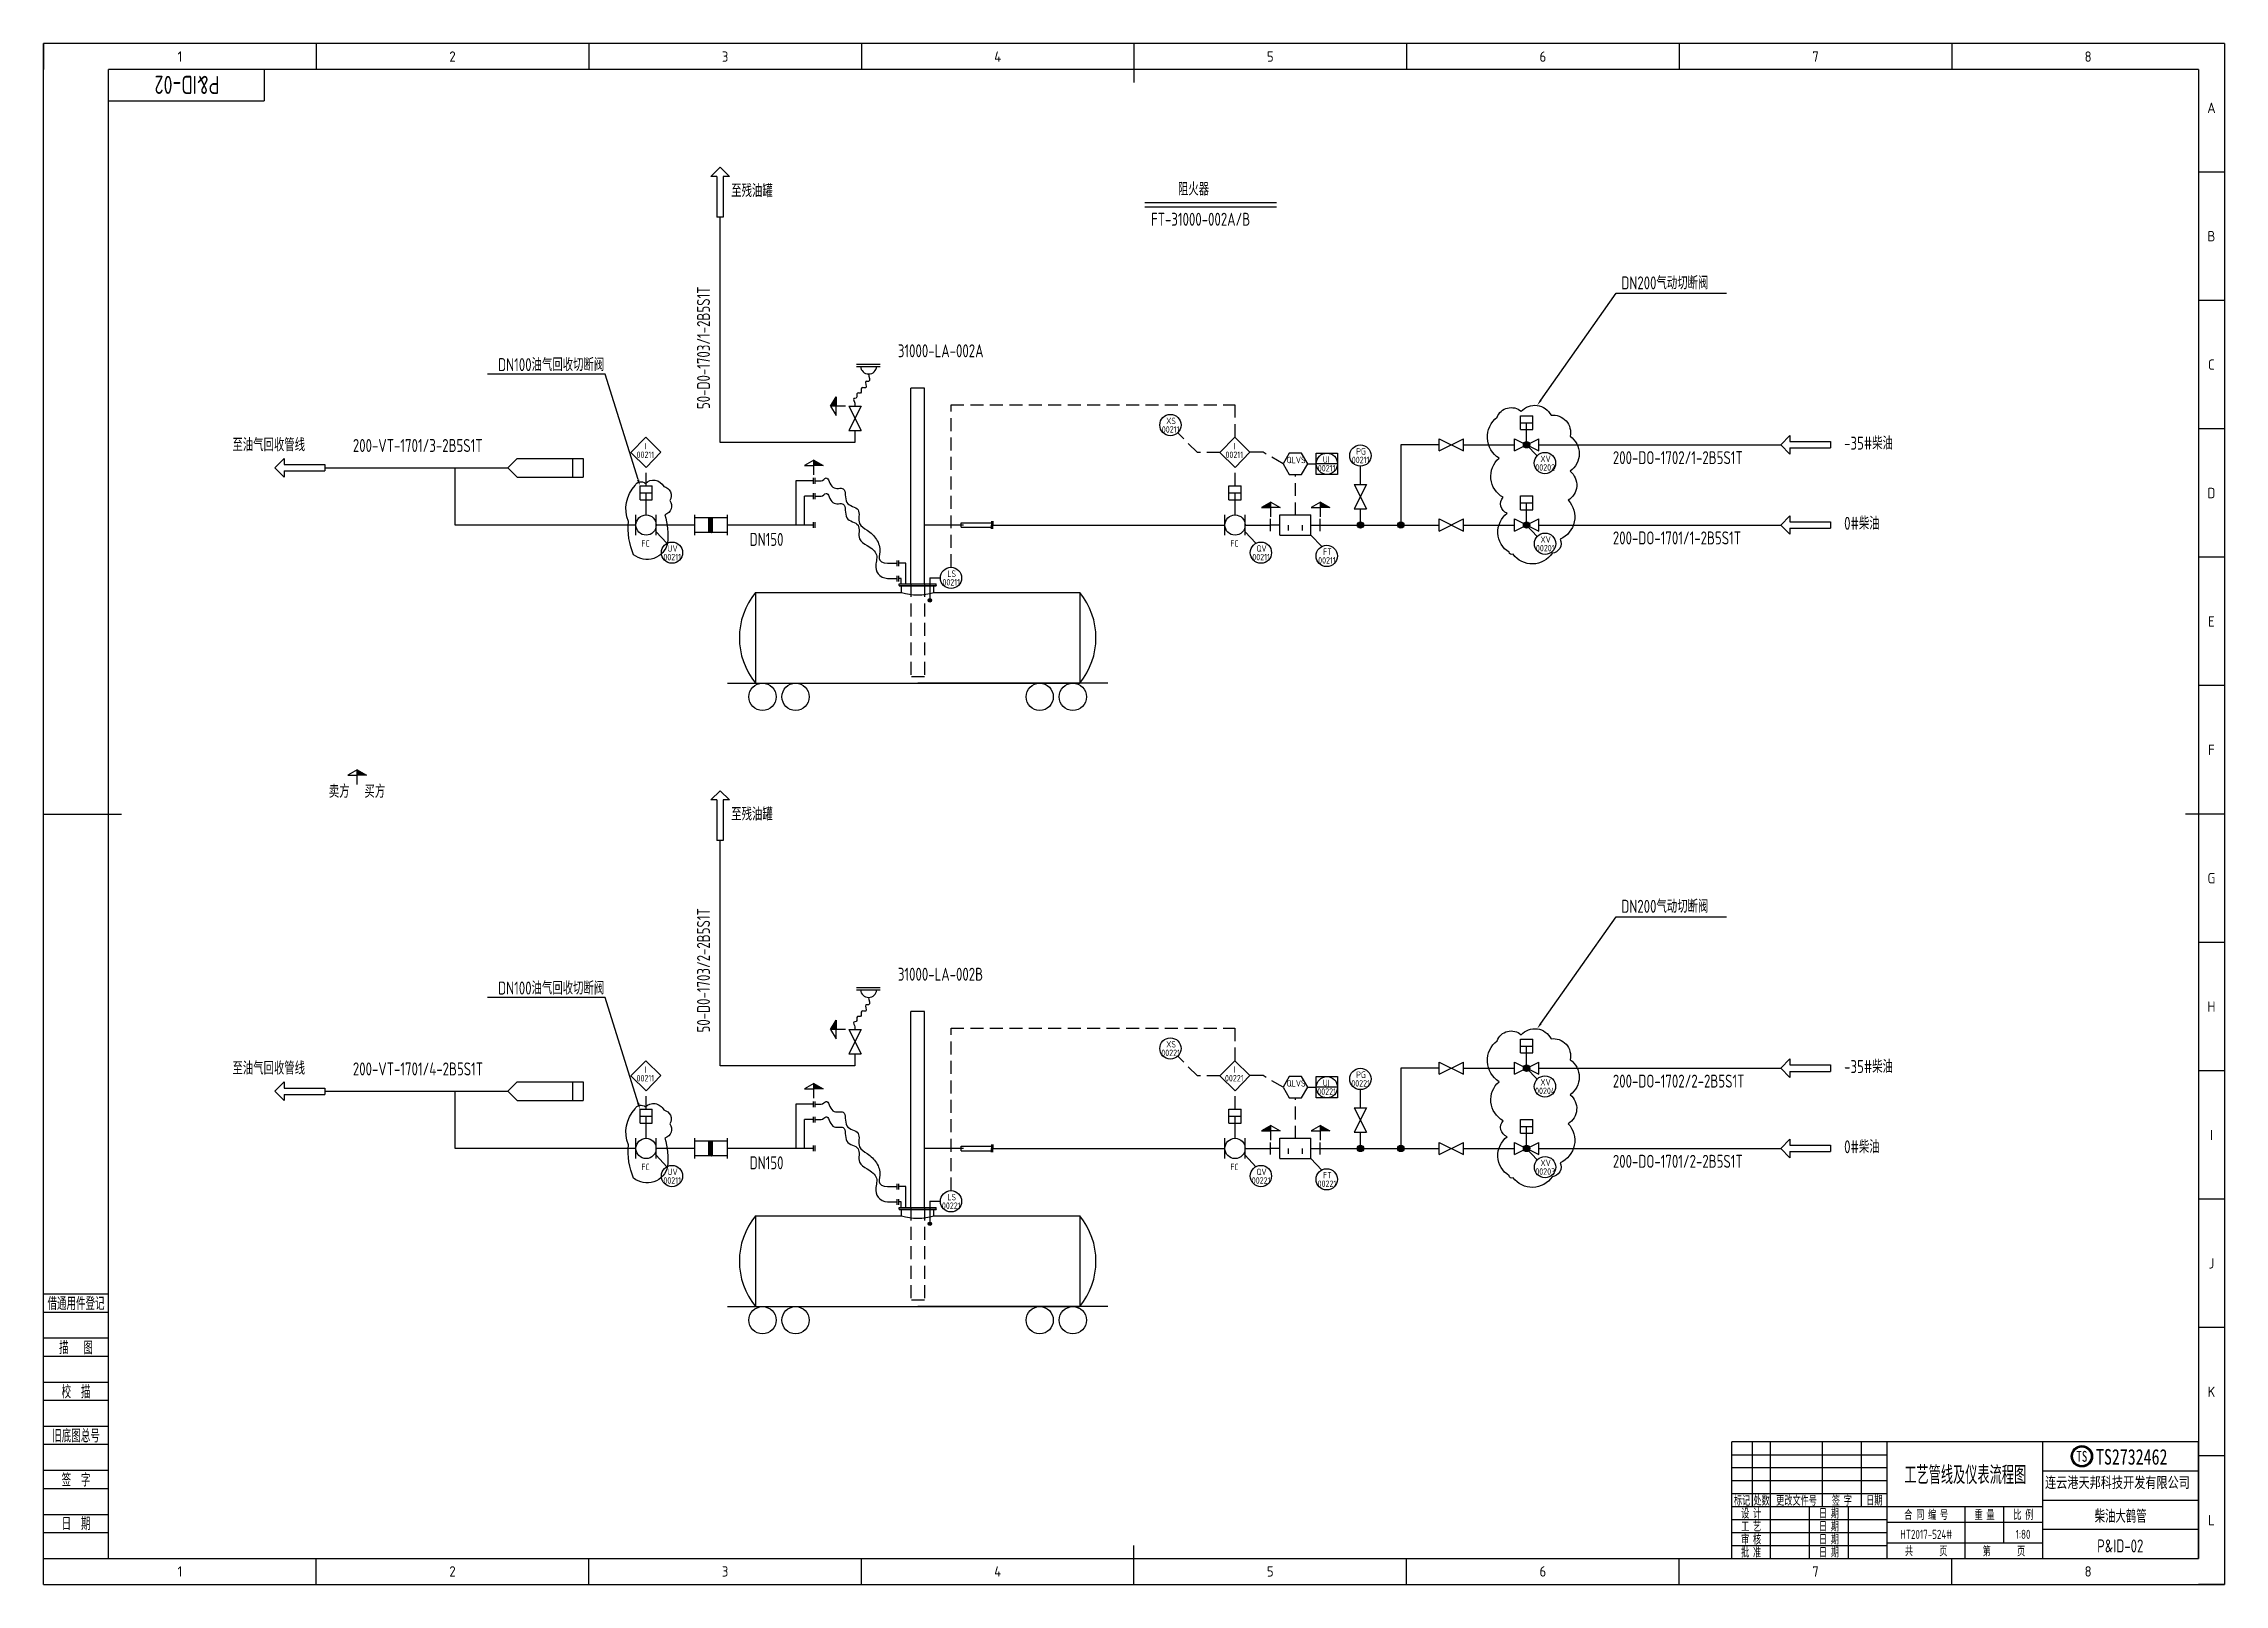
# Model space of a CAD drawing. Header units: millimetres. Extents: x -2000 to 65280, y -800 to 46720.
import ezdxf
from ezdxf.enums import TextEntityAlignment as Align

# ---------------------------------------------------------------- set-up
doc = ezdxf.new("R2010")
doc.units = ezdxf.units.MM
doc.header["$LTSCALE"] = 800
doc.linetypes.add('DASHED', pattern=[0.75, 0.5, -0.25])
for name, color, linetype in [('1轮廓实线层', 7, 'Continuous'), ('2细线层', 4, 'Continuous'), ('4虚线层', 6, 'DASHED'), ('5剖面线层', 2, 'Continuous'), ('6文字层', 3, 'Continuous'), ('7标注层', 4, 'Continuous'), ('8符号标注层', 31, 'Continuous'), ('图框层', 7, 'Continuous')]:
    doc.layers.add(name, color=color, linetype=linetype)
doc.styles.add('PC_TEXTSTYLE', font='isocp.shx', dxfattribs={"width": 0.8, "bigfont": 'hzfs.shx'})

# ---------------------------------------------------------------- blocks, each defined once
blk = doc.blocks.new('PC_TITLE_BLOCK')
at = {"layer": '5剖面线层'}
h = blk.add_hatch(color=256, dxfattribs=at)
h.paths.add_polyline_path([(-49.09, 39.38, 1), (-40.84, 39.38, 1)])
h.paths.add_polyline_path([(-41.34, 39.38, -1), (-48.59, 39.38, -1)], flags=16)
blk.add_line((-120, 20), (-90, 20))
for radius in [4.12, 3.62]:
    blk.add_circle((-44.96, 39.38), radius)
at = {"layer": '1轮廓实线层'}
for p, q in [((-180, 0), (-180, 45)), ((0, 45), (-180, 45)), ((-172, 20), (-172, 45)), ((-165, 20), (-165, 45)), ((-145, 20), (-145, 45)), ((-130, 20), (-130, 45)), ((-120, 0), (-120, 45)), ((-60, 33.75), (0, 33.75)), ((-180, 20), (-60, 20)), ((-165, 0), (-165, 20)), ((-150, 0), (-150, 20)), ((-135, 0), (-135, 20)), ((-60, 22.5), (0, 22.5)), ((-60, 11.25), (0, 11.25)), ((-180, 0), (0, 0))]:
    blk.add_line(p, q, dxfattribs=at)
at = {"layer": '1轮廓实线层', "color": 7}
for p, q in [((-60, 0), (-60, 45)), ((-180, 25), (-120, 25))]:
    blk.add_line(p, q, dxfattribs=at)
at = {"layer": '2细线层'}
for p, q in [((-180, 40), (-120, 40)), ((-180, 35), (-120, 35)), ((-180, 30), (-120, 30)), ((-90, 0), (-90, 20)), ((-75, 6), (-75, 20)), ((-180, 15), (-120, 15)), ((-180, 10), (-120, 10)), ((-120, 14), (-60, 14)), ((-180, 5), (-120, 5)), ((-120, 6), (-60, 6))]:
    blk.add_line(p, q, dxfattribs=at)
at = {"layer": '图框层'}
blk.add_line((0, 0), (0, 45), dxfattribs=at)
at = {"attachment_point": 1, "style": 'PC_TEXTSTYLE'}
for s, width, height, insert, char_height in [('\\pi16.115;{\\fSimHei|b0|i0|c134|p49;\\W0.75;TS2732462}', 44.5816, 7.5, (-55.62, 42.17), 6), ('\\pi0.038343;{\\fSimHei|b0|i0|c134|p49;\\W0.75;TS}', 4.2, 4.2, (-47.17, 41.46), 4.2), ('\\pi0.84025;{\\fSimHei|b0|i0|c134|p49;\\W0.75;连云港天邦科技开发有限公司}', 60, 7.5, (-60, 31.4), 4.2)]:
    blk.add_mtext_dynamic_auto_height_columns(s, width=width, gutter_width=17.5, height=height, count=1, dxfattribs=dict(at, insert=insert, char_height=char_height))
at = {"layer": '6文字层', "style": 'PC_TEXTSTYLE', "width": 0.667}
for s, p in [('标记', (-176, 22.5)), (' 设 计 ', (-172.5, 17.51)), ('处数', (-168.5, 22.5)), (' 更改文件号 ', (-155, 22.5)), (' 日 期 ', (-142.5, 17.5)), (' 签 字 ', (-137.5, 22.5)), (' 日期 ', (-125, 22.5)), (' 合 同 编 号 ', (-105, 17)), (' 重 量 ', (-82.5, 17)), (' 比 例 ', (-67.5, 17)), (' 工 艺 ', (-172.5, 12.5)), (' 审 核 ', (-172.5, 7.5)), (' 日 期 ', (-142.5, 12.5)), (' 日 期 ', (-142.5, 7.5)), (' 批 准 ', (-172.5, 2.51)), (' 日 期 ', (-142.5, 2.5)), ('共       页', (-105, 3)), ('第       页', (-75, 3))]:
    blk.add_text(s, height=3.5, dxfattribs=at).set_placement(p, align=Align.MIDDLE)
at = {"layer": '6文字层', "style": 'PC_TEXTSTYLE', "flags": 8}
for tag, height, width, p, p2 in [('产品名称或材料标记', 7, 0.675771, (-113.46, 28.64), (-66.42, 28.64)), ('设计', 3.5, 9.901488, (-164.23, 15.37), (-150.37, 15.37)), ('日期', 3.5, 1.717904, (-133.83, 15.37), (-120.75, 15.37)), ('图样名称', 5, 2.237588, (-54.79, 13.74), (-5.27, 13.74)), ('工艺', 3.5, 1.786989, (-164.21, 10.37), (-150.89, 10.37)), ('审核', 3.5, 1.738738, (-163.99, 5.37), (-150.63, 5.37)), ('日期', 3.5, 1.717904, (-133.83, 10.37), (-120.75, 10.37)), ('日期', 3.5, 1.717904, (-133.83, 5.37), (-120.75, 5.37)), ('合同编号', 3.5, 1.753985, (-118.5, 7.54), (-91.5, 7.54)), ('重量', 3.5, 1.550325, (-88.46, 7.54), (-76.55, 7.54)), ('比例', 3.5, 1.526185, (-73.35, 7.54), (-61.93, 7.54)), ('批准', 3.5, 1.710625, (-163.83, 0.37), (-150.75, 0.37)), ('日期', 3.5, 1.717904, (-133.83, 0.37), (-120.75, 0.37)), ('共几页', 3.5, 0.619588, (-108.07, 0.63), (-101.05, 0.63)), ('图样代号', 5, 2.240461, (-54.79, 2.33), (-5.52, 2.33))]:
    blk.add_attdef(tag, text='', height=height, dxfattribs=dict(at, width=width)).set_placement(p, p2, align=Align.FIT)
at = {"layer": '6文字层', "color": 3, "style": 'PC_TEXTSTYLE', "width": 0.628057, "flags": 8}
blk.add_attdef('第几页', text='', height=3.5, dxfattribs=at).set_placement((-78.29, 0.75), (-71.16, 0.75), align=Align.FIT)
at = {"layer": '6文字层', "ltscale": 10, "style": 'PC_TEXTSTYLE', "flags": 1}
blk.add_attdef('图纸张数', (-60, 0), '', height=2.5, dxfattribs=at)
blk = doc.blocks.new('PC_FJL_BLOCK')
at = {"layer": '2细线层'}
for p, q in [((-25, 102), (0, 102)), ((-25, 95), (0, 95)), ((-25, 85), (0, 85)), ((-25, 78), (0, 78)), ((-25, 68), (0, 68)), ((-25, 61), (0, 61)), ((-25, 51), (0, 51)), ((-25, 44), (0, 44)), ((-25, 34), (0, 34)), ((-25, 27), (0, 27)), ((-25, 17), (0, 17)), ((-25, 10), (0, 10)), ((-25, 0), (0, 0))]:
    blk.add_line(p, q, dxfattribs=at)
at = {"layer": '6文字层', "color": 3, "style": 'PC_TEXTSTYLE'}
for s, width, p in [('借通用件登记', 0.667, (-12.5, 98.5)), ('描   图', 0.6667, (-12.5, 81.5)), ('校  描', 0.667, (-12.5, 64.5)), ('旧底图总号', 0.667, (-12.5, 47.5)), ('签  字', 0.667, (-12.5, 30.5)), ('日  期', 0.667, (-12.49, 13.6))]:
    blk.add_text(s, height=5, dxfattribs=dict(at, width=width)).set_placement(p, align=Align.MIDDLE)
at = {"layer": '6文字层', "style": 'PC_TEXTSTYLE'}
for tag, width, p, p2 in [('借通用件登记', 0.671328, (-23.44, 86.36), (-1.25, 86.36)), ('描图', 2.120922, (-23.44, 69.36), (-1.25, 69.36)), ('校图', 2.149976, (-23.75, 52.06), (-1.25, 52.06)), ('旧底图总号', 0.761452, (-22.84, 35.67), (-1.86, 35.67)), ('签字', 2.026939, (-23.14, 18.37), (-1.56, 18.37)), ('日期', 1.89999, (-22.84, 1.37), (-2.17, 1.37))]:
    blk.add_attdef(tag, text='', height=5, dxfattribs=dict(at, width=width)).set_placement(p, p2, align=Align.FIT)
blk = doc.blocks.new('PC_TYDH_BLOCK')
at = {"layer": '2细线层', "linetype": 'Continuous'}
for p in [(60, 0), (0, -12)]:
    blk.add_line(p, (60, -12), dxfattribs=at)
at = {"layer": '6文字层', "style": 'PC_TEXTSTYLE', "width": 1.815486}
blk.add_attdef('图样代号', text='', height=7, rotation=180, dxfattribs=at).set_placement((58.24, -2.4), (2.35, -2.4), align=Align.FIT)

msp = doc.modelspace()

# ---------------------------------------------------------------- hatches: boundary and pattern name
at = {"layer": '1轮廓实线层'}
h = msp.add_hatch(color=256, dxfattribs=at)
edge = h.paths.add_edge_path()
edge.add_arc((38625, 31873), 99.5, 0, 360)
h = msp.add_hatch(color=256, dxfattribs=at)
edge = h.paths.add_edge_path()
edge.add_arc((39871, 31873), 99.5, 0, 360)
h = msp.add_hatch(color=256, dxfattribs=at)
edge = h.paths.add_edge_path()
edge.add_arc((38625, 12646), 99.5, 0, 360)
h = msp.add_hatch(color=256, dxfattribs=at)
edge = h.paths.add_edge_path()
edge.add_arc((39871, 12646), 99.5, 0, 360)
at = {"layer": '5剖面线层'}
for color, points in [(256, [(22280, 35539), (22447, 35539), (22447, 35828)]), (256, [(21766, 33875), (21766, 33709), (22055, 33709)]), (256, [(35575, 32414), (35863, 32414), (35863, 32581)]), (256, [(37398, 32581), (37398, 32414), (37686, 32414)]), (2, [(25395, 29550, 1), (25288, 29550, 1)]), (256, [(7675, 24321), (7675, 24154), (7963, 24154)]), (256, [(22280, 16312), (22447, 16312), (22447, 16600)]), (256, [(21766, 14648), (21766, 14481), (22055, 14481)]), (256, [(35575, 13187), (35863, 13187), (35863, 13354)]), (256, [(37398, 13354), (37398, 13187), (37686, 13187)]), (2, [(25395, 10322, 1), (25288, 10322, 1)])]:
    msp.add_hatch(color=color, dxfattribs=at).paths.add_polyline_path(points)
h = msp.add_hatch(color=256, dxfattribs=at)
edge = h.paths.add_edge_path()
edge.add_arc((43752, 34348), 99.5, 0, 360)
h = msp.add_hatch(dxfattribs=at)
h.set_pattern_fill('NET3', color=256, scale=16.666667, angle=90, style=0)
h.set_pattern_definition([(90, (53364.16, 12428.51), (-52.91667, 3e-15), []), (150, (53364.16, 12428.51), (-26.45833, -45.82718), []), (210, (53364.16, 12428.51), (26.45833, -45.82718), [])])
h.paths.add_polyline_path([(18527, 31647), (18631, 31647), (18631, 32098), (18527, 32098)])
h = msp.add_hatch(color=256, dxfattribs=at)
edge = h.paths.add_edge_path()
edge.add_arc((43752, 31873), 99.5, 0, 360)
h = msp.add_hatch(color=256, dxfattribs=at)
edge = h.paths.add_edge_path()
edge.add_arc((43752, 15121), 99.5, 0, 360)
h = msp.add_hatch(dxfattribs=at)
h.set_pattern_fill('NET3', color=256, scale=16.666667, angle=90, style=0)
h.set_pattern_definition([(90, (53364.16, -6798.844), (-52.91667, 3e-15), []), (150, (53364.16, -6798.844), (-26.45833, -45.82718), []), (210, (53364.16, -6798.844), (26.45833, -45.82718), [])])
h.paths.add_polyline_path([(18527, 12420), (18631, 12420), (18631, 12871), (18527, 12871)])
h = msp.add_hatch(color=256, dxfattribs=at)
edge = h.paths.add_edge_path()
edge.add_arc((43752, 12646), 99.5, 0, 360)

# ---------------------------------------------------------------- linework, layer by layer
for p, q in [((10700, 31873), (10700, 33638)), ((21740, 33235), (21212, 33235)), ((21212, 33235), (21212, 31873)), ((21740, 33324), (21740, 33146)), ((21790, 33324), (21790, 33146)), ((21472, 31873), (21472, 32762)), ((21740, 32762), (21476, 32762)), ((21740, 32851), (21740, 32672)), ((21790, 32851), (21790, 32672)), ((16275, 31873), (10700, 31873)), ((18091, 31873), (16900, 31873)), ((21740, 31873), (19094, 31873)), ((21740, 31962), (21740, 31784)), ((21790, 31962), (21790, 31784)), ((26376, 31873), (25176, 31873)), ((27239, 31993), (27239, 31873)), ((27239, 31753), (27239, 31873)), ((27289, 31993), (27289, 31873)), ((27289, 31753), (27289, 31873)), ((24323, 30783), (24323, 30605)), ((24323, 30310), (24323, 30132)), ((24373, 30783), (24373, 30605)), ((24605, 30694), (24373, 30694)), ((24373, 30310), (24373, 30132)), ((24605, 30054), (24605, 30694)), ((24460, 30221), (24373, 30221)), ((24460, 30054), (24460, 30221)), ((10700, 12645), (10700, 14411)), ((21740, 14007), (21212, 14007)), ((21212, 14007), (21212, 12645)), ((21472, 12645), (21472, 13534)), ((21740, 13534), (21476, 13534)), ((21740, 14097), (21740, 13918)), ((21740, 13623), (21740, 13445)), ((21790, 14097), (21790, 13918)), ((21790, 13623), (21790, 13445)), ((16275, 12645), (10700, 12645)), ((18091, 12645), (16900, 12645)), ((21740, 12645), (19094, 12645)), ((21740, 12735), (21740, 12556)), ((21790, 12735), (21790, 12556)), ((26376, 12645), (25176, 12645)), ((27239, 12765), (27239, 12645)), ((27239, 12526), (27239, 12645)), ((27289, 12765), (27289, 12645)), ((27289, 12526), (27289, 12645)), ((24323, 11556), (24323, 11378)), ((24373, 11556), (24373, 11378)), ((24605, 11467), (24373, 11467)), ((24605, 10826), (24605, 11467)), ((24323, 11083), (24323, 10904)), ((24373, 11083), (24373, 10904)), ((24460, 10994), (24373, 10994)), ((24460, 10826), (24460, 10994))]:
    msp.add_line(p, q)
at = {"layer": '1轮廓实线层'}
for p, q in [((31640, 46720), (31640, 45520)), ((18871, 34418), (18871, 41369)), ((23031, 34418), (18871, 34418)), ((23031, 34789), (23031, 34418)), ((41058, 34348), (39871, 34348)), ((39871, 34348), (39871, 31873)), ((41808, 34348), (43377, 34348)), ((44127, 34348), (51593, 34348)), ((38625, 33121), (38625, 33688)), ((6672, 33638), (12320, 33638)), ((38625, 31873), (38625, 32371)), ((27289, 31873), (34444, 31873)), ((35069, 31873), (35856, 31873)), ((37387, 31873), (41058, 31873)), ((41808, 31873), (43377, 31873)), ((44127, 31873), (51593, 31873)), ((-2000, 22960), (400, 22960)), ((65280, 22960), (64080, 22960)), ((18871, 15191), (18871, 22141)), ((23031, 15562), (23031, 15191)), ((23031, 15191), (18871, 15191)), ((41058, 15120), (39871, 15120)), ((39871, 15120), (39871, 12645)), ((41808, 15120), (43377, 15120)), ((44127, 15120), (51593, 15120)), ((6672, 14411), (12320, 14411)), ((38625, 13894), (38625, 14460)), ((38625, 12645), (38625, 13144)), ((27289, 12645), (34444, 12645)), ((35069, 12645), (35856, 12645)), ((37387, 12645), (41058, 12645)), ((41808, 12645), (43377, 12645)), ((44127, 12645), (51593, 12645)), ((31640, -800), (31640, 400))]:
    msp.add_line(p, q, dxfattribs=at)
for points in [[(42842, 35196, -0.520567), (43582, 35381, -0.520567), (44508, 35258, -0.520567), (45095, 34610, -0.520567), (45095, 33531, -0.520567), (45033, 32636, -0.520567), (44786, 31433, -0.520567), (44786, 31433, -0.520567), (44539, 31001, -0.520567), (43335, 30971, -0.520567), (43335, 30971, -0.520567), (43212, 31032, -0.520567), (43150, 32235, -0.520567), (43150, 32235, -0.520567), (43027, 32729, -0.520567), (42903, 33932, -0.520567), (42903, 33932, -0.520567)], [(16041, 31982, -0.29466), (16250, 33094, -0.520567), (16560, 33154, -0.520567), (17131, 33059, -0.520567), (17322, 32630, -0.520567), (17167, 32190, -0.087082), (17248, 31318, -0.562845), (16203, 30958, -0.127976)], [(42842, 15969, -0.520567), (43582, 16154, -0.520567), (44508, 16030, -0.520567), (45095, 15383, -0.520567), (45095, 14303, -0.520567), (45033, 13409, -0.520567), (44786, 12206, -0.520567), (44786, 12206, -0.520567), (44539, 11774, -0.520567), (43335, 11743, -0.520567), (43335, 11743, -0.520567), (43212, 11805, -0.520567), (43150, 13008, -0.520567), (43150, 13008, -0.520567), (43027, 13501, -0.520567), (42903, 14704, -0.520567), (42903, 14704, -0.520567)], [(16041, 12754, -0.29466), (16250, 13867, -0.520567), (16560, 13927, -0.520567), (17131, 13831, -0.520567), (17322, 13403, -0.520567), (17167, 12963, -0.087082), (17248, 12091, -0.562845), (16203, 11730, -0.127976)]]:
    msp.add_lwpolyline(points, format="xyb", close=True, dxfattribs=at)
for centre in [(38625, 31873), (39871, 31873), (38625, 12646), (39871, 12646)]:
    msp.add_circle(centre, 99.5, dxfattribs=at)
at = {"layer": '2细线层'}
for p, q in [((-2000, -800), (-2000, 46720)), ((65280, 46720), (-2000, 46720)), ((-2000, 46720), (-2000, 45920)), ((6410, 46720), (6410, 45920)), ((14820, 46720), (14820, 45920)), ((23230, 46720), (23230, 45920)), ((31640, 46720), (31640, 45920)), ((40050, 46720), (40050, 45920)), ((48460, 46720), (48460, 45920)), ((56870, 46720), (56870, 45920)), ((65280, 46720), (65280, -800)), ((18871, 42906), (18585, 42620)), ((18772, 42620), (18585, 42620)), ((18772, 42620), (18772, 41369)), ((18871, 42906), (19156, 42620)), ((19156, 42620), (18969, 42620)), ((18969, 42620), (18969, 41369)), ((65280, 42760), (64480, 42760)), ((18969, 41369), (18772, 41369)), ((31975, 41688), (36037, 41688)), ((65280, 38800), (64480, 38800)), ((23079, 36834), (23811, 36834)), ((23079, 36766), (23811, 36766)), ((22280, 35539), (22447, 35828)), ((22447, 35828), (22447, 35539)), ((25176, 36094), (24756, 36094)), ((24756, 30054), (24756, 36094)), ((25176, 30054), (25176, 36094)), ((22735, 35539), (22280, 35539)), ((22280, 35539), (22447, 35251)), ((22447, 35251), (22447, 35539)), ((22844, 35539), (23219, 34789)), ((23219, 35539), (22844, 34789)), ((22844, 35539), (23219, 35539)), ((23031, 35626), (23031, 35539)), ((43565, 35243), (43940, 35243)), ((43565, 34816), (43565, 35243)), ((43565, 35026), (43940, 35026)), ((43752, 34348), (43752, 35026)), ((43940, 34816), (43940, 35243)), ((22844, 34789), (23219, 34789)), ((41058, 34160), (41808, 34535)), ((41058, 34535), (41808, 34160)), ((41058, 34160), (41058, 34535)), ((41808, 34160), (41808, 34535)), ((43377, 34160), (44127, 34535)), ((43377, 34535), (44127, 34160)), ((43377, 34160), (43377, 34535)), ((43565, 34816), (43940, 34816)), ((44127, 34160), (44127, 34535)), ((51593, 34348), (51878, 34633)), ((51593, 34348), (51878, 34062)), ((51878, 34633), (51878, 34446)), ((51878, 34446), (53130, 34446)), ((53130, 34446), (53130, 34249)), ((65280, 34840), (64480, 34840)), ((5135, 33638), (5421, 33924)), ((5421, 33924), (5421, 33736)), ((5421, 33736), (6672, 33736)), ((6672, 33736), (6672, 33540)), ((12320, 33638), (12606, 33924)), ((12606, 33924), (14648, 33924)), ((14313, 33924), (14313, 33353)), ((14648, 33924), (14648, 33353)), ((21766, 33875), (21478, 33709)), ((21478, 33709), (21766, 33709)), ((21766, 33420), (21766, 33875)), ((21766, 33875), (22055, 33709)), ((22055, 33709), (21766, 33709)), ((51878, 34249), (51878, 34062)), ((51878, 34249), (53130, 34249)), ((5135, 33638), (5421, 33353)), ((5421, 33540), (5421, 33353)), ((5421, 33540), (6672, 33540)), ((12320, 33638), (12606, 33353)), ((12606, 33353), (14648, 33353)), ((16400, 33081), (16775, 33081)), ((16400, 32654), (16400, 33081)), ((16775, 32654), (16775, 33081)), ((21790, 33235), (21988, 33235)), ((34569, 33081), (34944, 33081)), ((34569, 32654), (34569, 33081)), ((34944, 32654), (34944, 33081)), ((38437, 33121), (38812, 32371)), ((38812, 33121), (38437, 32371)), ((38437, 33121), (38812, 33121)), ((16400, 32864), (16775, 32864)), ((16400, 32654), (16775, 32654)), ((16587, 32185), (16587, 32864)), ((21790, 32762), (21988, 32762)), ((34569, 32864), (34944, 32864)), ((34569, 32654), (34944, 32654)), ((34757, 32185), (34757, 32864)), ((35863, 32581), (35575, 32414)), ((35575, 32414), (35863, 32414)), ((35863, 32126), (35863, 32581)), ((35863, 32581), (36151, 32414)), ((36151, 32414), (35863, 32414)), ((37398, 32581), (37109, 32414)), ((37109, 32414), (37398, 32414)), ((37398, 32126), (37398, 32581)), ((37398, 32581), (37686, 32414)), ((37686, 32414), (37398, 32414)), ((38437, 32371), (38812, 32371)), ((43565, 32769), (43940, 32769)), ((43565, 32342), (43565, 32769)), ((43565, 32552), (43940, 32552)), ((43565, 32342), (43940, 32342)), ((43752, 31873), (43752, 32552)), ((43940, 32342), (43940, 32769)), ((16275, 31560), (16275, 32185)), ((16900, 31560), (16900, 32185)), ((18091, 31560), (18091, 32185)), ((19094, 32098), (18091, 32098)), ((19094, 31647), (18091, 31647)), ((18527, 31647), (18527, 32098)), ((18631, 31644), (18631, 32095)), ((19094, 31560), (19094, 32185)), ((26304, 31802), (26304, 31944)), ((26304, 31944), (27239, 31944)), ((26304, 31802), (27239, 31802)), ((34444, 31560), (34444, 32185)), ((35069, 31560), (35069, 32185)), ((35856, 31685), (35856, 32060)), ((36144, 31873), (35856, 31873)), ((36144, 31560), (36144, 32185)), ((36144, 32185), (37100, 32185)), ((36406, 31707), (36406, 31873)), ((36837, 31707), (36837, 31873)), ((37100, 31560), (37100, 32185)), ((37100, 31873), (37387, 31873)), ((37387, 31685), (37387, 32060)), ((41058, 31685), (41808, 32060)), ((41058, 32060), (41808, 31685)), ((41058, 31685), (41058, 32060)), ((41808, 31685), (41808, 32060)), ((43377, 31685), (44127, 32060)), ((43377, 32060), (44127, 31685)), ((43377, 31685), (43377, 32060)), ((44127, 31685), (44127, 32060)), ((51593, 31873), (51878, 32158)), ((51593, 31873), (51878, 31587)), ((51878, 32158), (51878, 31971)), ((51878, 31971), (53130, 31971)), ((51878, 31775), (51878, 31587)), ((51878, 31775), (53130, 31775)), ((53130, 31971), (53130, 31775)), ((36144, 31560), (37100, 31560)), ((24125, 30694), (24323, 30694)), ((65280, 30880), (64480, 30880)), ((19966, 29794), (24466, 29794)), ((19966, 29794), (19966, 26994)), ((24125, 30221), (24323, 30221)), ((24391, 30004), (24391, 30054)), ((24391, 30054), (25541, 30054)), ((24391, 30004), (25541, 30004)), ((24391, 30004), (24391, 29994)), ((24391, 29994), (25541, 29994)), ((24466, 29794), (24466, 29994)), ((25342, 30243), (25342, 29550)), ((25342, 30243), (25667, 30243)), ((25466, 29794), (25466, 29994)), ((25466, 29794), (29966, 29794)), ((25541, 30004), (25541, 30054)), ((25541, 30004), (25541, 29994)), ((29966, 29794), (29966, 26994)), ((19102, 26994), (24966, 26994)), ((19966, 26994), (29966, 26994)), ((30829, 26994), (24966, 26994)), ((65280, 26920), (64480, 26920)), ((7675, 24321), (7386, 24154)), ((7675, 23866), (7675, 24321)), ((7675, 24321), (7963, 24154)), ((7386, 24154), (7675, 24154)), ((7963, 24154), (7675, 24154)), ((18871, 23678), (18585, 23393)), ((18871, 23678), (19156, 23393)), ((18772, 23393), (18585, 23393)), ((18772, 23393), (18772, 22141)), ((19156, 23393), (18969, 23393)), ((18969, 23393), (18969, 22141)), ((65280, 22960), (64480, 22960)), ((18969, 22141), (18772, 22141)), ((65280, 19000), (64480, 19000)), ((23079, 17607), (23811, 17607)), ((23079, 17538), (23811, 17538)), ((25176, 16866), (24756, 16866)), ((24756, 10826), (24756, 16866)), ((25176, 10826), (25176, 16866)), ((22280, 16312), (22447, 16600)), ((22735, 16312), (22280, 16312)), ((22280, 16312), (22447, 16024)), ((22447, 16600), (22447, 16312)), ((22447, 16024), (22447, 16312)), ((22844, 16312), (23219, 15562)), ((23219, 16312), (22844, 15562)), ((22844, 16312), (23219, 16312)), ((23031, 16399), (23031, 16312)), ((22844, 15562), (23219, 15562)), ((43565, 16016), (43940, 16016)), ((43565, 15589), (43565, 16016)), ((43565, 15799), (43940, 15799)), ((43565, 15589), (43940, 15589)), ((43752, 15120), (43752, 15799)), ((43940, 15589), (43940, 16016)), ((41058, 14933), (41808, 15308)), ((41058, 15308), (41808, 14933)), ((41058, 14933), (41058, 15308)), ((41808, 14933), (41808, 15308)), ((43377, 14933), (44127, 15308)), ((43377, 15308), (44127, 14933)), ((43377, 14933), (43377, 15308)), ((44127, 14933), (44127, 15308)), ((51593, 15120), (51878, 15406)), ((51593, 15120), (51878, 14835)), ((51878, 15406), (51878, 15219)), ((51878, 15219), (53130, 15219)), ((51878, 15022), (51878, 14835)), ((51878, 15022), (53130, 15022)), ((53130, 15219), (53130, 15022)), ((65280, 15040), (64480, 15040)), ((5135, 14411), (5421, 14696)), ((5135, 14411), (5421, 14125)), ((5421, 14696), (5421, 14509)), ((5421, 14509), (6672, 14509)), ((5421, 14312), (5421, 14125)), ((5421, 14312), (6672, 14312)), ((6672, 14509), (6672, 14312)), ((12320, 14411), (12606, 14696)), ((12320, 14411), (12606, 14125)), ((12606, 14696), (14648, 14696)), ((14313, 14696), (14313, 14125)), ((14648, 14696), (14648, 14125)), ((21766, 14648), (21478, 14481)), ((21478, 14481), (21766, 14481)), ((21766, 14193), (21766, 14648)), ((21766, 14648), (22055, 14481)), ((22055, 14481), (21766, 14481)), ((12606, 14125), (14648, 14125)), ((16400, 13854), (16775, 13854)), ((16400, 13427), (16400, 13854)), ((16400, 13637), (16775, 13637)), ((16587, 12958), (16587, 13637)), ((16775, 13427), (16775, 13854)), ((21790, 14007), (21988, 14007)), ((21790, 13534), (21988, 13534)), ((34569, 13854), (34944, 13854)), ((34569, 13427), (34569, 13854)), ((34569, 13637), (34944, 13637)), ((34757, 12958), (34757, 13637)), ((34944, 13427), (34944, 13854)), ((38437, 13894), (38812, 13144)), ((38812, 13894), (38437, 13144)), ((38437, 13894), (38812, 13894)), ((43565, 13541), (43940, 13541)), ((43565, 13114), (43565, 13541)), ((43940, 13114), (43940, 13541)), ((16275, 12333), (16275, 12958)), ((16400, 13427), (16775, 13427)), ((16900, 12333), (16900, 12958)), ((18091, 12333), (18091, 12958)), ((19094, 12871), (18091, 12871)), ((18527, 12420), (18527, 12871)), ((18631, 12417), (18631, 12868)), ((19094, 12333), (19094, 12958)), ((34444, 12333), (34444, 12958)), ((34569, 13427), (34944, 13427)), ((35069, 12333), (35069, 12958)), ((35863, 13354), (35575, 13187)), ((35575, 13187), (35863, 13187)), ((35856, 12458), (35856, 12833)), ((35863, 12899), (35863, 13354)), ((35863, 13354), (36151, 13187)), ((36151, 13187), (35863, 13187)), ((36144, 12333), (36144, 12958)), ((36144, 12958), (37100, 12958)), ((37100, 12333), (37100, 12958)), ((37398, 13354), (37109, 13187)), ((37109, 13187), (37398, 13187)), ((37387, 12458), (37387, 12833)), ((37398, 12899), (37398, 13354)), ((37398, 13354), (37686, 13187)), ((37686, 13187), (37398, 13187)), ((38437, 13144), (38812, 13144)), ((41058, 12458), (41808, 12833)), ((41058, 12833), (41808, 12458)), ((41058, 12458), (41058, 12833)), ((41808, 12458), (41808, 12833)), ((43377, 12458), (44127, 12833)), ((43377, 12833), (44127, 12458)), ((43377, 12458), (43377, 12833)), ((43565, 13324), (43940, 13324)), ((43565, 13114), (43940, 13114)), ((43752, 12645), (43752, 13324)), ((44127, 12458), (44127, 12833)), ((51593, 12645), (51878, 12931)), ((51878, 12931), (51878, 12744)), ((19094, 12420), (18091, 12420)), ((26304, 12574), (26304, 12717)), ((26304, 12717), (27239, 12717)), ((26304, 12574), (27239, 12574)), ((36144, 12645), (35856, 12645)), ((36144, 12333), (37100, 12333)), ((36406, 12479), (36406, 12645)), ((36837, 12479), (36837, 12645)), ((37100, 12645), (37387, 12645)), ((51593, 12645), (51878, 12360)), ((51878, 12744), (53130, 12744)), ((51878, 12547), (53130, 12547)), ((51878, 12547), (51878, 12360)), ((53130, 12744), (53130, 12547)), ((24125, 11467), (24323, 11467)), ((24125, 10994), (24323, 10994)), ((24391, 10776), (24391, 10826)), ((24391, 10826), (25541, 10826)), ((24391, 10776), (25541, 10776)), ((24391, 10776), (24391, 10766)), ((24391, 10766), (25541, 10766)), ((24466, 10566), (24466, 10766)), ((25342, 11015), (25342, 10322)), ((25342, 11015), (25667, 11015)), ((25466, 10566), (25466, 10766)), ((25541, 10776), (25541, 10826)), ((25541, 10776), (25541, 10766)), ((65280, 11080), (64480, 11080)), ((19966, 10566), (24466, 10566)), ((19966, 10566), (19966, 7766)), ((25466, 10566), (29966, 10566)), ((29966, 10566), (29966, 7766)), ((19102, 7766), (24966, 7766)), ((19966, 7766), (29966, 7766)), ((30829, 7766), (24966, 7766)), ((65280, 7120), (64480, 7120)), ((65280, 3160), (64480, 3160)), ((-2000, -800), (-2000, 0)), ((6410, -800), (6410, 0)), ((14820, -800), (14820, 0)), ((23230, -800), (23230, 0)), ((31640, -800), (31640, 0)), ((40050, -800), (40050, 0)), ((48460, -800), (48460, 0)), ((56870, -800), (56870, 0)), ((-2000, -800), (65280, -800)), ((65280, -800), (64480, -800))]:
    msp.add_line(p, q, dxfattribs=at)
at = {"layer": '2细线层', "color": 1}
msp.add_line((31975, 41822), (36037, 41822), dxfattribs=at)
at = {"layer": '2细线层', "color": 4}
for p, q in [((46514, 39021), (49920, 39021)), ((15327, 36528), (11691, 36528)), ((46514, 19793), (49920, 19793)), ((15327, 17300), (11691, 17300))]:
    msp.add_line(p, q, dxfattribs=at)
at = {"layer": '2细线层'}
for centre, radius in [((43752, 34348), 99.5), ((16587, 31873), 312), ((34757, 31873), 312), ((43752, 31873), 99.5), ((25342, 29550), 53.7), ((20179, 26574), 420), ((21200, 26574), 420), ((28731, 26574), 420), ((29752, 26574), 420), ((43752, 15121), 99.5), ((16587, 12645), 312), ((34757, 12645), 312), ((43752, 12646), 99.5), ((25342, 10322), 53.7), ((20179, 7346), 420), ((21200, 7346), 420), ((28731, 7346), 420), ((29752, 7346), 420)]:
    msp.add_circle(centre, radius, dxfattribs=at)
for centre, radius, start, end in [((23453, 36785), 253, 184.43977, 355.56023), ((21669, 28394), 2205, 140.57857, 219.42143), ((24966, 31438), 1719, 253.08643, 286.91357), ((28262, 28394), 2205, 320.57857, 39.42143), ((23453, 17558), 253, 184.43977, 355.56023), ((21669, 9166), 2205, 140.57857, 219.42143), ((24966, 12211), 1719, 253.08643, 286.91357), ((28262, 9166), 2205, 320.57857, 39.42143)]:
    msp.add_arc(centre, radius, start, end, dxfattribs=at)
for points, start_tangent, end_tangent in [([(23453, 36532), (23453, 36301), (23366, 36301), (23366, 36108), (23245, 36108), (23200, 35942), (23107, 35942), (23066, 35790), (22993, 35770), (23031, 35626)], (0, -1), (0, -1)), ([(21988, 33235), (22138, 33323), (22348, 33036), (22671, 32991), (22782, 32571), (23125, 32338), (23172, 31924), (23407, 31714), (23695, 31426), (23800, 31045), (23795, 30789), (24125, 30694)], (1, 0), (1, 0)), ([(21988, 32762), (22138, 32850), (22348, 32563), (22671, 32518), (22782, 32098), (23125, 31865), (23172, 31451), (23407, 31241), (23695, 30953), (23675, 30572), (23795, 30315), (24125, 30221)], (1, 0), (1, 0)), ([(23453, 17305), (23453, 17073), (23366, 17073), (23366, 16880), (23245, 16880), (23200, 16715), (23107, 16715), (23066, 16562), (22993, 16543), (23031, 16399)], (0, -1), (0, -1)), ([(21988, 14007), (22138, 14096), (22348, 13809), (22671, 13763), (22782, 13344), (23125, 13111), (23172, 12696), (23407, 12486), (23695, 12199), (23800, 11818), (23795, 11561), (24125, 11467)], (1, 0), (1, 0)), ([(21988, 13534), (22138, 13623), (22348, 13336), (22671, 13290), (22782, 12871), (23125, 12638), (23172, 12223), (23407, 12013), (23695, 11726), (23675, 11345), (23795, 11088), (24125, 10994)], (1, 0), (1, 0))]:
    msp.add_spline(points, degree=3, dxfattribs=dict(at, start_tangent=start_tangent, end_tangent=end_tangent))
at = {"layer": '4虚线层'}
for p, q in [((25995, 30571), (25995, 35584)), ((25995, 35584), (34748, 35584)), ((34748, 35584), (34748, 34578)), ((33599, 34109), (32990, 34718)), ((16587, 33081), (16587, 33649)), ((34288, 34109), (33599, 34109)), ((34757, 33081), (34757, 33649)), ((35624, 34118), (35217, 34118)), ((36242, 33761), (35624, 34118)), ((37001, 33761), (37261, 33761)), ((36622, 32168), (36622, 33432)), ((24756, 30054), (24756, 27194)), ((25176, 30054), (25176, 27194)), ((25176, 27194), (24756, 27194)), ((25995, 11344), (25995, 16356)), ((25995, 16356), (34748, 16356)), ((34748, 16356), (34748, 15350)), ((33599, 14882), (32990, 15490)), ((34288, 14882), (33599, 14882)), ((35624, 14890), (35217, 14890)), ((36242, 14533), (35624, 14890)), ((16587, 13854), (16587, 14422)), ((34757, 13854), (34757, 14422)), ((36622, 12941), (36622, 14205)), ((37001, 14533), (37261, 14533)), ((24756, 10826), (24756, 7966)), ((25176, 10826), (25176, 7966)), ((25176, 7966), (24756, 7966))]:
    msp.add_line(p, q, dxfattribs=at)
at = {"layer": '7标注层'}
for points in [[(44192, 35724), (46514, 39021)], [(16340, 33272), (15327, 36528)], [(44192, 16497), (46514, 19793)], [(16340, 14045), (15327, 17300)]]:
    msp.add_lwpolyline(points, dxfattribs=at)
for points in [[(44220, 35705), (44077, 35560), (44165, 35743)], [(16372, 33282), (16400, 33081), (16308, 33262)], [(44220, 16477), (44077, 16333), (44165, 16516)], [(16372, 14055), (16400, 13854), (16308, 14035)]]:
    msp.add_solid(points, dxfattribs=at)
at = {"layer": '8符号标注层'}
for p, q in [((43752, 34348), (44079, 34009)), ((37918, 33761), (37261, 33761)), ((16900, 31661), (17230, 31309)), ((35069, 31661), (35399, 31309)), ((43752, 31873), (44083, 31521)), ((37100, 31560), (37430, 31208)), ((43752, 15120), (44079, 14781)), ((37918, 14533), (37261, 14533)), ((16900, 12433), (17230, 12081)), ((35069, 12433), (35399, 12081)), ((37100, 12333), (37430, 11980)), ((43752, 12645), (44083, 12293))]:
    msp.add_line(p, q, dxfattribs=at)
for points in [[(16119, 34109), (16587, 33649), (17047, 34118), (16579, 34578)], [(34288, 34109), (34757, 33649), (35217, 34118), (34748, 34578)], [(36432, 34089), (36242, 33761), (36432, 33432), (36811, 33432), (37001, 33761), (36811, 34089)], [(37918, 33432), (37261, 33432), (37261, 34089), (37918, 34089)], [(16119, 14882), (16587, 14422), (17047, 14890), (16579, 15350)], [(34288, 14882), (34757, 14422), (35217, 14890), (34748, 15350)], [(36432, 14862), (36242, 14533), (36432, 14205), (36811, 14205), (37001, 14533), (36811, 14862)], [(37918, 14205), (37261, 14205), (37261, 14862), (37918, 14862)]]:
    msp.add_lwpolyline(points, close=True, dxfattribs=at)
for centre in [(32764, 34956), (38625, 34016), (37590, 33761), (44318, 33784), (44322, 31296), (17386, 31020), (35555, 31020), (37586, 30919), (25995, 30243), (32764, 15728), (37590, 14533), (38625, 14789), (44318, 14556), (17386, 11793), (35555, 11793), (44322, 12068), (37586, 11692), (25995, 11015)]:
    msp.add_circle(centre, 328, dxfattribs=at)
at = {"layer": '图框层'}
for p, q in [((0, 0), (0, 45920)), ((64480, 45920), (0, 45920)), ((64480, 45920), (64480, 0)), ((0, 0), (64480, 0))]:
    msp.add_line(p, q, dxfattribs=at)

# ---------------------------------------------------------------- block references
ref = msp.add_blockref('PC_TYDH_BLOCK', (0, 45920), dxfattribs=dict(at, xscale=80, yscale=80, zscale=80))
ref.add_attrib('图样代号', 'P&ID-02', dxfattribs={"layer": '6文字层', "height": 560, "rotation": 180, "style": 'PC_TEXTSTYLE', "width": 0.8}).set_placement((2423, 45728), align=Align.CENTER)
at = {"layer": '图框层', "xscale": 80, "yscale": 80, "zscale": 80}
msp.add_blockref('PC_FJL_BLOCK', (0, 0), dxfattribs=at)
at = {"layer": '图框层'}
ref = msp.add_blockref('PC_TITLE_BLOCK', (64480, 0), dxfattribs=dict(at, xscale=80, yscale=80, zscale=80))
ref.add_attrib('合同编号', 'HT2017-524#', dxfattribs={"layer": '6文字层', "height": 280, "style": 'PC_TEXTSTYLE', "width": 0.8}).set_placement((56080, 603), align=Align.CENTER)
ref.add_attrib('比例', '1:80', dxfattribs={"layer": '6文字层', "height": 280, "style": 'PC_TEXTSTYLE', "width": 0.8}).set_placement((59069, 603), align=Align.CENTER)
ref.add_attrib('图样代号', 'P&ID-02', dxfattribs={"layer": '6文字层', "height": 400, "style": 'PC_TEXTSTYLE', "width": 0.8}).set_placement((62068, 186), align=Align.CENTER)
ref.add_attrib('图样名称', '柴油大鹤管', dxfattribs={"layer": '6文字层', "height": 400, "style": 'PC_TEXTSTYLE', "width": 0.8}).set_placement((62078, 1099), align=Align.CENTER)
ref.add_attrib('产品名称或材料标记', '工艺管线及仪表流程图', dxfattribs={"layer": '6文字层', "height": 560, "style": 'PC_TEXTSTYLE', "width": 0.611954}).set_placement((55403, 2291), (59166, 2291), align=Align.FIT)

# ---------------------------------------------------------------- texts
at = {"layer": '2细线层', "color": 3, "style": 'PC_TEXTSTYLE', "width": 0.8}
for s, p in [('DN200气动切断阀', (46674, 39141)), ('DN100油气回收切断阀', (12022, 36619)), ('DN200气动切断阀', (46674, 19913)), ('DN100油气回收切断阀', (12022, 17392))]:
    msp.add_text(s, height=400, dxfattribs=at).set_placement(p)
at = {"layer": '6文字层', "style": 'PC_TEXTSTYLE'}
for s, p in [('1', (2205, 46320)), ('2', (10615, 46320)), ('3', (19025, 46320)), ('4', (27435, 46320)), ('5', (35845, 46320)), ('6', (44255, 46320)), ('7', (52665, 46320)), ('8', (61075, 46320)), ('A', (64880, 44740)), ('B', (64880, 40780)), ('C', (64880, 36820)), ('D', (64880, 32860)), ('E', (64880, 28900)), ('F', (64880, 24940)), ('G', (64880, 20980)), ('H', (64880, 17020)), ('I', (64880, 13060)), ('J', (64880, 9100)), ('K', (64880, 5140)), ('L', (64880, 1180)), ('1', (2205, -400)), ('2', (10615, -400)), ('3', (19025, -400)), ('4', (27435, -400)), ('5', (35845, -400)), ('6', (44255, -400)), ('7', (52665, -400)), ('8', (61075, -400))]:
    msp.add_text(s, height=320, dxfattribs=at).set_placement(p, align=Align.MIDDLE)
at = {"layer": '6文字层', "style": 'PC_TEXTSTYLE', "width": 0.8}
for s, p in [('至残油罐', (19215, 41984)), ('阻火器', (32996, 42035)), ('FT-31000-002A/B', (32164, 41103)), ('31000-LA-002A', (24355, 37046)), ('至油气回收管线', (3826, 34148)), ('200-VT-1701/3-2B5S1T', (7540, 34125)), ('-35#柴油', (53549, 34197)), ('200-DO-1702/1-2B5S1T', (46413, 33750)), ('DN150', (19781, 31229)), ('200-DO-1701/1-2B5S1T', (46413, 31275)), ('0#柴油', (53549, 31725)), ('卖方', (6799, 23459)), ('买方', (7898, 23459)), ('至残油罐', (19215, 22757)), ('31000-LA-002B', (24355, 17818)), ('至油气回收管线', (3826, 14921)), ('200-VT-1701/4-2B5S1T', (7540, 14897)), ('200-DO-1702/2-2B5S1T', (46413, 14522)), ('-35#柴油', (53549, 14970)), ('0#柴油', (53549, 12497)), ('DN150', (19781, 12002)), ('200-DO-1701/2-2B5S1T', (46413, 12048))]:
    msp.add_text(s, height=400, dxfattribs=at).set_placement(p)
for s, p in [('50-D0-1703/1-2B5S1T', (18558, 35450)), ('50-D0-1703/2-2B5S1T', (18558, 16223))]:
    msp.add_text(s, height=400, rotation=90, dxfattribs=at).set_placement(p)
at = {"layer": '8符号标注层', "style": 'PC_TEXTSTYLE', "width": 0.8}
for s, p in [('XS', (32783, 34985)), ('I', (16578, 34204)), ('00211', (32770, 34720)), ('I', (34747, 34204)), ('00211', (16565, 33939)), ('00211', (34734, 33939)), ('QLVS', (36641, 33779)), ('00211', (37583, 33525)), ('UI', (37570, 33790)), ('00211', (38631, 33780)), ('PG', (38644, 34045)), ('00202', (44325, 33548)), ('XV', (44338, 33813)), ('FC', (16569, 31203)), ('00211', (17393, 30784)), ('UV', (17406, 31049)), ('FC', (34738, 31203)), ('00211', (35562, 30784)), ('QV', (35575, 31049)), ('FT', (37606, 30948)), ('00201', (44328, 31060)), ('XV', (44341, 31325)), ('LS', (26015, 30272)), ('00211', (37593, 30683)), ('00211', (26002, 30007)), ('00221', (32770, 15493)), ('XS', (32783, 15758)), ('00211', (16565, 14711)), ('I', (16578, 14976)), ('00221', (34734, 14711)), ('I', (34747, 14976)), ('PG', (38644, 14818)), ('QLVS', (36641, 14552)), ('00221', (37583, 14298)), ('UI', (37570, 14563)), ('00221', (38631, 14553)), ('00204', (44325, 14321)), ('XV', (44338, 14586)), ('FC', (16569, 11975)), ('FC', (34738, 11975)), ('XV', (44341, 12098)), ('00211', (17393, 11557)), ('UV', (17406, 11822)), ('00221', (35562, 11557)), ('QV', (35575, 11822)), ('00221', (37593, 11456)), ('FT', (37606, 11721)), ('00203', (44328, 11833)), ('00221', (26002, 10780)), ('LS', (26015, 11045))]:
    msp.add_text(s, height=200, dxfattribs=at).set_placement(p, align=Align.CENTER)

doc.saveas('drawing.dxf')
